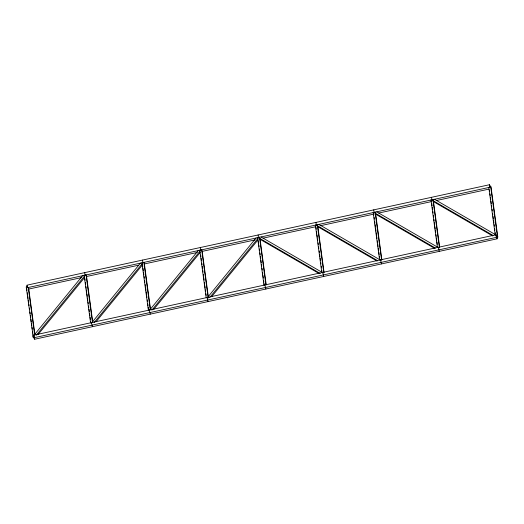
<?xml version="1.0" encoding="UTF-8"?>
<svg xmlns="http://www.w3.org/2000/svg" width="524" height="524" viewBox="0 0 524 524"><rect width="100%" height="100%" fill="white"/><g stroke="black" fill="none" stroke-linecap="round" stroke-linejoin="round"><path stroke-width="0.79" d="M82.668 275.624L33.163 336.284L34.178 336.866M36.235 335.268L85.733 274.609M38.213 334.371L84.619 277.504M91.49 323.092L140.478 263.068M94.045 322.712L143.032 262.681M96.023 321.815L142.43 264.947M149.301 310.536L198.288 250.511M151.855 310.156L201.354 249.496M153.833 309.258L200.24 252.391M207.111 297.986L256.098 237.955M209.659 297.599L258.646 237.575M211.644 296.702L258.05 239.835M496.202 236.527L497.007 235.545L434.54 199.317M489.364 184.756L26.881 285.194L27.222 287.728L489.704 187.284L489.364 184.756L490.189 187.54M27.484 286.654L26.2 286.929L33.392 337.928L32.953 334.705M489.324 186.347L490.608 186.072L491.04 187.068L497.8 237.071L33.981 337.731L33.641 335.196L496.123 234.752L497.119 238.806L34.636 339.244L33.981 337.731M28.669 289.078L81.731 277.55M86.48 276.521L138.749 265.17M144.29 263.965L197.352 252.444M202.1 251.409L255.162 239.887M263.081 238.165L315.343 226.813M320.099 225.785L373.946 214.087M378.701 213.052L431.756 201.53M436.512 200.502L488.774 189.151M32.96 336.932L34.243 336.65M496.084 236.35L497.368 236.069L497.8 237.071M431.933 199.978L492.999 235.387M433.066 201.386L492.724 235.983M376.73 211.873L438.496 247.688M374.123 212.534L435.189 247.944M375.256 213.943L434.913 248.533M318.919 224.429L380.686 260.245M316.313 225.091L377.378 260.5M317.446 226.492L377.103 261.09M261.109 236.986L322.876 272.801M258.502 237.647L320.269 273.463M259.635 239.049L318.592 273.24M439.309 251.363L438.313 247.308M381.498 263.913L380.503 259.865M323.688 276.469L322.692 272.421M265.878 289.025L264.882 284.977M208.067 301.582L207.072 297.527M150.257 314.138L149.261 310.084M92.447 326.694L91.451 322.64M27.097 285.704L27.536 286.713M490.608 186.072L497.368 236.069M496.778 236.272L497.119 238.806M489.442 189.904L489.658 191.522M489.986 193.939L490.202 195.55M490.418 197.162L490.746 199.585M490.968 201.196L491.296 203.613M491.512 205.231L491.728 206.842M492.056 209.259L492.272 210.877M492.599 213.294L492.822 214.906M493.038 216.517L493.366 218.94M493.582 220.552L493.909 222.969M494.125 224.586L494.348 226.198M494.676 228.615L494.892 230.226M495.219 232.649L495.435 234.261M488.787 187.297L495.331 235.682M433.446 201.236L439.662 247.204M432.909 199.434L439.453 247.819M431.553 197.306L431.894 199.841M431.737 203.266L432.064 205.69M432.287 207.301L432.608 209.718M432.831 211.336L433.047 212.947M433.374 215.364L433.59 216.975M433.918 219.399L434.141 221.01M434.357 222.621L434.684 225.045M434.9 226.656L435.228 229.073M435.444 230.684L435.667 232.302M435.994 234.719L436.21 236.331M436.426 237.948L436.754 240.365M436.97 241.977L437.298 244.4M430.977 199.847L437.416 247.433M375.636 213.792L381.852 259.76M375.099 211.984L381.642 260.376M373.743 209.862L374.084 212.397M373.599 213.406L373.822 215.017M374.149 217.434L374.365 219.052M374.693 221.469L374.909 223.08M375.125 224.698L375.453 227.115M375.675 228.726L376.003 231.143M376.219 232.761L376.546 235.178M376.763 236.789L376.979 238.407M377.306 240.824L377.529 242.435M377.745 244.046L378.073 246.47M378.289 248.081L378.616 250.498M378.832 252.116L379.16 254.533M379.383 256.144L379.599 257.762M373.173 212.403L379.605 259.989M317.826 226.348L324.042 272.316M317.289 224.541L323.832 272.932M315.933 222.418L316.273 224.953M315.9 226.768L316.227 229.184M316.555 231.608L316.771 233.219M316.994 234.831L317.315 237.248M317.537 238.865L317.754 240.477M318.081 242.894L318.297 244.505M318.625 246.928L318.847 248.54M319.168 250.957L319.391 252.575M319.607 254.186L319.935 256.603M320.151 258.221L320.478 260.638M320.701 262.249L320.917 263.86M321.245 266.284L321.461 267.895M321.788 270.312L322.005 271.93M315.363 224.96L321.795 272.539M260.015 238.905L266.231 284.873M259.478 237.097L265.91 284.676M258.122 234.975L258.463 237.51M258.306 240.935L258.633 243.352M258.856 244.963L259.072 246.581M259.4 248.998L259.616 250.61M259.943 253.033L260.159 254.644M260.382 256.256L260.71 258.679M260.926 260.29L261.253 262.707M261.469 264.319L261.686 265.937M262.013 268.353L262.236 269.965M262.563 272.388L262.779 274M262.996 275.611L263.323 278.034M263.651 280.451L263.867 282.063M264.089 283.674L264.306 285.292M257.553 237.516L263.985 285.095M202.1 250.649L208.316 296.617M201.668 249.653L208.211 298.038M200.312 247.531L200.653 250.066M200.718 255.103L200.934 256.714M201.151 258.325L201.478 260.749M201.806 263.166L202.022 264.777M202.244 266.395L202.572 268.812M202.788 270.423L203.004 272.041M203.332 274.458L203.554 276.069M203.771 277.681L204.098 280.104M204.426 282.521L204.642 284.132M204.858 285.75L205.185 288.167M205.408 289.779L205.624 291.39M205.952 293.813L206.168 295.425M199.742 250.072L206.174 297.652M144.29 263.205L150.506 309.173M143.858 262.21L150.29 309.789M142.502 260.087L142.842 262.616M142.58 265.236L142.797 266.854M143.013 268.465L143.34 270.882M143.563 272.5L143.89 274.917M144.107 276.528L144.323 278.139M144.65 280.563L144.866 282.174M145.194 284.591L145.417 286.209M145.633 287.82L145.96 290.237M146.176 291.848L146.504 294.272M146.72 295.883L146.943 297.494M147.27 299.918L147.486 301.529M147.814 303.946L148.03 305.564M148.246 307.175L148.574 309.592M141.932 262.629L148.364 310.208M86.48 275.762L92.696 321.729M86.047 274.766L92.479 322.345M84.692 272.637L85.032 275.172M84.875 278.598L85.098 280.216M85.425 282.632L85.641 284.244M85.969 286.667L86.185 288.279M86.401 289.89L86.729 292.313M86.951 293.925L87.279 296.342M87.495 297.953L87.822 300.376M88.039 301.988L88.255 303.599M88.582 306.023L88.805 307.634M89.021 309.245L89.349 311.662M89.565 313.28L89.892 315.697M90.108 317.308L90.436 319.732M90.659 321.343L90.875 322.954M84.122 275.185L90.554 322.764M28.669 288.318L34.885 334.286M28.237 287.322L34.669 334.901M34.466 337.98L34.636 339.244M26.744 288.737L26.96 290.348M27.287 292.772L27.503 294.383M27.72 295.995L28.047 298.411M28.27 300.029L28.597 302.446M28.813 304.058L29.03 305.669M29.357 308.092L29.573 309.704M29.901 312.121L30.123 313.738M30.34 315.35L30.667 317.767M30.883 319.385L31.211 321.802M31.427 323.413L31.754 325.836M31.977 327.448L32.193 329.059M32.521 331.476L32.737 333.094"/></g></svg>
